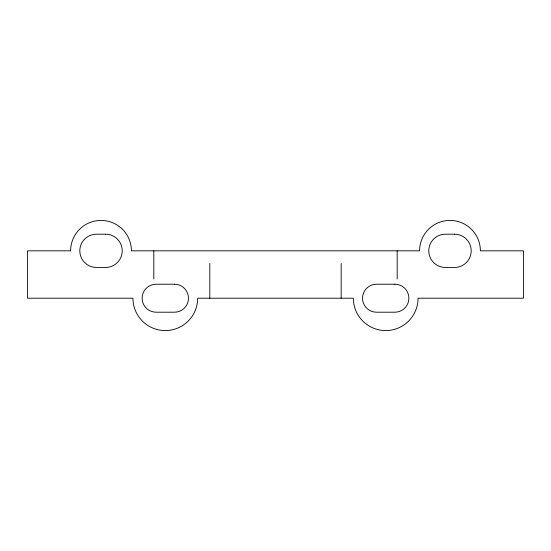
<?xml version="1.0" encoding="UTF-8"?>
<svg xmlns="http://www.w3.org/2000/svg" width="551" height="551" viewBox="0 0 551 551"><rect width="100%" height="100%" fill="white"/><g stroke="black" fill="none" stroke-linecap="round" stroke-linejoin="round"><path stroke-width="0.83" d="M397.181 250.829L397.181 278.999M341.179 263.481L341.179 298.208M209.821 263.481L209.821 298.208M153.819 250.829L153.819 278.999M105.606 234.203L96.425 234.203A16.62 16.62 0 0 0 79.805 250.829A16.62 16.62 0 0 0 96.425 267.449L105.606 267.449A16.62 16.62 0 0 0 122.232 250.829A16.62 16.62 0 0 0 105.606 234.203M454.575 234.203L445.394 234.203A16.62 16.62 0 0 0 428.768 250.829A16.62 16.62 0 0 0 445.394 267.449L454.575 267.449A16.62 16.62 0 0 0 471.195 250.829A16.62 16.62 0 0 0 454.575 234.203M70.618 250.829L27.55 250.829L27.55 298.208L132.936 298.208A32.364 32.364 0 0 0 165.3 330.572A32.364 32.364 0 0 0 197.664 298.208L353.336 298.208A32.364 32.364 0 0 0 385.7 330.572A32.364 32.364 0 0 0 418.064 298.208L523.45 298.208L523.45 250.829L480.382 250.829A30.395 30.395 0 0 0 449.981 220.428A30.395 30.395 0 0 0 419.587 250.829L131.413 250.829A30.395 30.395 0 0 0 101.019 220.428A30.395 30.395 0 0 0 70.618 250.829M174.481 284.213L156.119 284.213A13.995 13.995 0 0 0 142.124 298.208A13.995 13.995 0 0 0 156.119 312.203L174.481 312.203A13.995 13.995 0 0 0 188.476 298.208A13.995 13.995 0 0 0 174.481 284.213M394.881 284.213L376.519 284.213A13.995 13.995 0 0 0 362.524 298.208A13.995 13.995 0 0 0 376.519 312.203L394.881 312.203A13.995 13.995 0 0 0 408.876 298.208A13.995 13.995 0 0 0 394.881 284.213"/></g></svg>
